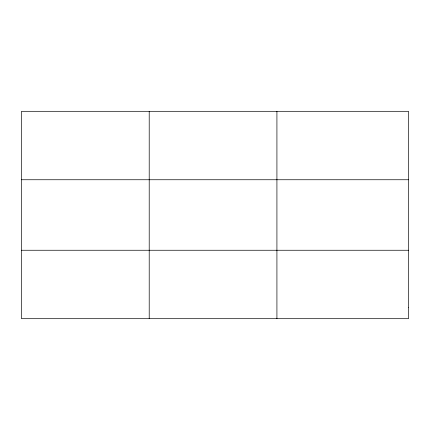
<?xml version="1.0" encoding="UTF-8"?>
<svg xmlns="http://www.w3.org/2000/svg" width="430" height="430" viewBox="0 0 430 430"><rect width="100%" height="100%" fill="white"/><g stroke="black" fill="none" stroke-linecap="round" stroke-linejoin="round"><path stroke-width="0.64" d="M149.21 111.311L149.21 318.689M276.92 111.311L276.92 318.689M21.5 179.745L408.5 179.745M21.5 250.255L408.5 250.255M408.5 307.283L408.5 318.689L21.5 318.689L21.5 111.311L408.5 111.311L408.5 307.283"/></g></svg>
